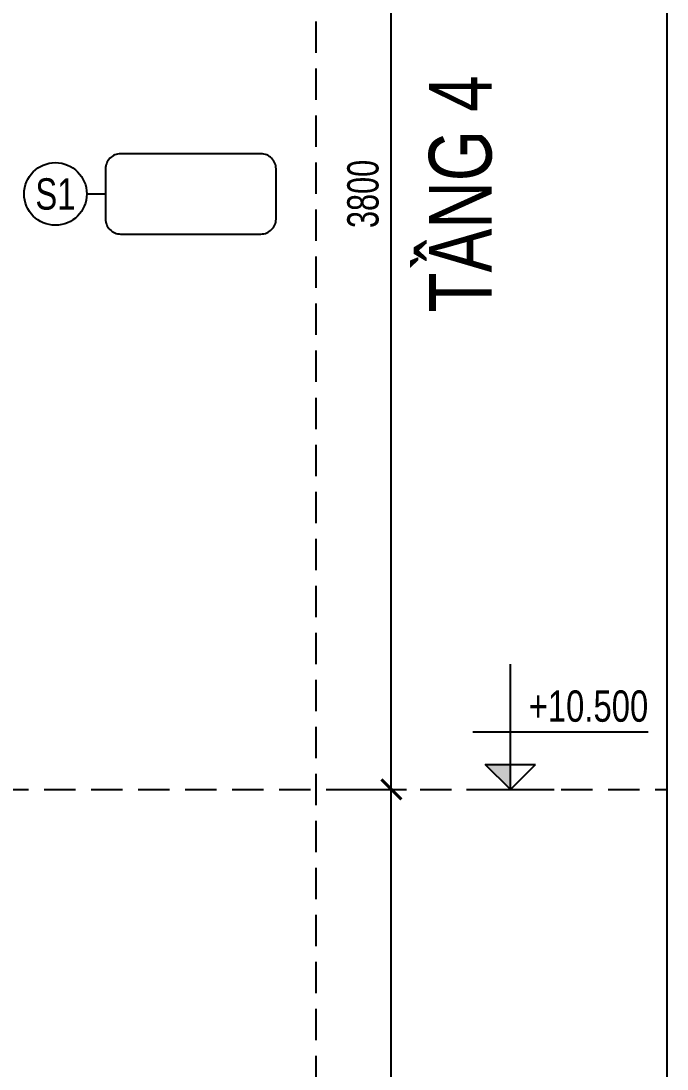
# Model space of a CAD drawing. Header units: millimetres. Extents: x -7991 to 5364, y -10960 to -2058.
# Drawn here: x 2349 to 3637, y -7178 to -5088 of the extents above; entities that cross this region are included whole.
import ezdxf
from ezdxf.enums import TextEntityAlignment as Align

# ---------------------------------------------------------------- set-up
doc = ezdxf.new("R2010")
doc.units = ezdxf.units.MM
doc.header["$LTSCALE"] = 250
doc.header["$MEASUREMENT"] = 0
doc.linetypes.add('HIDDEN', pattern=[0.375, 0.25, -0.125])
doc.layers.get('DEFPOINTS').update_dxf_attribs({"color": 87})
for name, color, linetype in [('KCS_BORDER', 2, 'Continuous'), ('KCS_CHI', 8, 'Continuous'), ('KCS_DIM', 8, 'Continuous'), ('KCS_HATCH', 253, 'Continuous'), ('KCS_HIDDEN', 8, 'HIDDEN'), ('KCS_SOTHEP_CIRCLE', 1, 'Continuous'), ('KCS_SOTHEP_TEXT', 2, 'Continuous'), ('KCS_STEEL', 4, 'Continuous'), ('KCS_TEXT', 7, 'Continuous'), ('KCS_TEXT_TCK', 4, 'Continuous')]:
    doc.layers.add(name, color=color, linetype=linetype)
doc.styles.add('KCS_SMTEXT', font='arial.ttf', dxfattribs={"width": 0.7})
doc.dimstyles.new('KCS_DIM25_40', dxfattribs={"dimtxt": 62.5, "dimasz": 40, "dimexe": 30, "dimexo": 0, "dimgap": 25, "dimtad": 1, "dimdec": 0, "dimlfac": 1.6, "dimzin": 13, "dimdsep": 46, "dimtxsty": 'KCS_SMTEXT', "dimblk": 'ARCHTICK', "dimblk1": 'ARCHTICK', "dimcen": 0, "dimdle": 25, "dimclrt": 7, "dimadec": 0, "dimazin": 0, "dimtfac": 1, "dimtdec": 0, "dimtix": 1, "dimtmove": 2, "dimatfit": 3, "dimfxl": 1, "dimtolj": 1, "dimtzin": 13, "dimarcsym": 0})

# ---------------------------------------------------------------- blocks, each defined once
blk = doc.blocks.new('_ArchTick')
at = {"color": 0, "linetype": 'ByBlock', "const_width": 0.15}
blk.add_lwpolyline([(-0.5, -0.5), (0.5, 0.5)], dxfattribs=at)
blk = doc.blocks.new('*D127')
at = {"layer": 'DEFPOINTS', "color": 0, "transparency": 16777216}
for p in [(3012.5, -6620.5), (3087.5, -6620.5), (3012.5, -8683)]:
    blk.add_point(p, dxfattribs=at)
at = {"layer": 'KCS_DIM', "color": 0, "lineweight": -2, "transparency": 16777216}
for p, q in [((3087.5, -8708), (3087.5, -6595.5)), ((3012.5, -6620.5), (3117.5, -6620.5)), ((3012.5, -8683), (3117.5, -8683))]:
    blk.add_line(p, q, dxfattribs=at)
at = {"layer": 'KCS_DIM', "color": 0, "lineweight": -2, "transparency": 16777216, "xscale": 40, "yscale": 40, "zscale": 40}
for p, rotation in [((3087.5, -6620.5), 90), ((3087.5, -8683), 270)]:
    blk.add_blockref('_ArchTick', p, dxfattribs=dict(at, rotation=rotation))
at = {"layer": 'KCS_DIM', "color": 7, "transparency": 16777216, "insert": (3031.2, -7651.8), "char_height": 62.5, "attachment_point": 5, "rotation": 90, "style": 'KCS_SMTEXT'}
blk.add_mtext('\\A1;3300', dxfattribs=at)
blk = doc.blocks.new('COS_CD')
at = {"layer": 'KCS_HATCH'}
blk.add_hatch(color=256, dxfattribs=at).paths.add_polyline_path([(37.5, 50), (87.5, 0), (87.5, 50)])
at = {"layer": 'KCS_CHI'}
for p, q in [((37.5, 50), (137.5, 50)), ((87.5, 0), (37.5, 50)), ((87.5, 0), (87.5, 50)), ((87.5, 0), (137.5, 50)), ((0, 0), (175, 0))]:
    blk.add_line(p, q, dxfattribs=at)
blk = doc.blocks.new('*D128')
at = {"layer": 'DEFPOINTS', "color": 0, "transparency": 16777216}
for p in [(3012.5, -4245.5), (3087.5, -4245.5), (3012.5, -6620.5)]:
    blk.add_point(p, dxfattribs=at)
at = {"layer": 'KCS_DIM', "color": 0, "lineweight": -2, "transparency": 16777216}
for p, q in [((3087.5, -6645.5), (3087.5, -4220.5)), ((3012.5, -4245.5), (3117.5, -4245.5)), ((3012.5, -6620.5), (3117.5, -6620.5))]:
    blk.add_line(p, q, dxfattribs=at)
at = {"layer": 'KCS_DIM', "color": 0, "lineweight": -2, "transparency": 16777216, "xscale": 40, "yscale": 40, "zscale": 40}
for p, rotation in [((3087.5, -4245.5), 90), ((3087.5, -6620.5), 270)]:
    blk.add_blockref('_ArchTick', p, dxfattribs=dict(at, rotation=rotation))
at = {"layer": 'KCS_DIM', "color": 7, "transparency": 16777216, "insert": (3031.2, -5433), "char_height": 62.5, "attachment_point": 5, "rotation": 90, "style": 'KCS_SMTEXT'}
blk.add_mtext('\\A1;3800', dxfattribs=at)

msp = doc.modelspace()

# ---------------------------------------------------------------- linework, layer by layer
at = {"layer": 'KCS_BORDER'}
msp.add_line((3637.48, -9183.03), (3637.48, -4245.53), dxfattribs=at)
at = {"layer": 'KCS_CHI'}
for p, q in [((2479.98, -5433.03), (2517.48, -5433.03)), ((3324.98, -6620.53), (3324.98, -6370.53)), ((3249.98, -6505.53), (3599.98, -6505.53))]:
    msp.add_line(p, q, dxfattribs=at)
at = {"layer": 'KCS_HIDDEN'}
for p, q in [((2937.48, -9183.03), (2937.48, -4245.53)), ((-417.52, -6620.53), (3637.48, -6620.53))]:
    msp.add_line(p, q, dxfattribs=at)
at = {"layer": 'KCS_SOTHEP_CIRCLE', "color": 1}
msp.add_circle((2417.48, -5433.03), 62.5, dxfattribs=at)
at = {"layer": 'KCS_STEEL'}
msp.add_lwpolyline([(2517.48, -5383.03), (2517.48, -5483.03, 0.4142136), (2547.48, -5513.03), (2827.48, -5513.03, 0.4142136), (2857.48, -5483.03), (2857.48, -5383.03, 0.4142136), (2827.48, -5353.03), (2547.48, -5353.03, 0.4142136), (2517.48, -5383.03)], format="xyb", dxfattribs=at)

# ---------------------------------------------------------------- block references
at = {"layer": 'KCS_CHI'}
msp.add_blockref('COS_CD', (3237.48, -6620.53), dxfattribs=at)

# ---------------------------------------------------------------- texts
at = {"layer": 'KCS_SOTHEP_TEXT', "style": 'KCS_SMTEXT', "width": 0.75}
msp.add_text('S1', height=62.5, dxfattribs=at).set_placement((2417.48, -5433.03), align=Align.MIDDLE_CENTER)
at = {"layer": 'KCS_TEXT', "style": 'KCS_SMTEXT', "width": 0.75}
msp.add_text('+10.500', height=62.5, dxfattribs=at).set_placement((3599.98, -6485.53), align=Align.RIGHT)
at = {"layer": 'KCS_TEXT_TCK', "style": 'KCS_SMTEXT', "width": 0.75}
msp.add_text('TẦNG 4', height=125, rotation=90, dxfattribs=at).set_placement((3287.48, -5433.03), align=Align.CENTER)

# ---------------------------------------------------------------- dimensions: what is measured, and where the dimension line sits
at = {"layer": 'KCS_DIM'}
for p1, p2, picture, middle in [((3012.48, -6620.53), (3012.48, -4245.53), '*D128', (3031.23, -5433.03)), ((3012.48, -8683.03), (3012.48, -6620.53), '*D127', (3031.23, -7651.78))]:
    dim = msp.add_aligned_dim(p1=p1, p2=p2, distance=-75, dimstyle='KCS_DIM25_40', dxfattribs=at)
    dim.commit()
    dim.dimension.update_dxf_attribs({"geometry": picture, "text_midpoint": middle})

doc.saveas('drawing.dxf')
